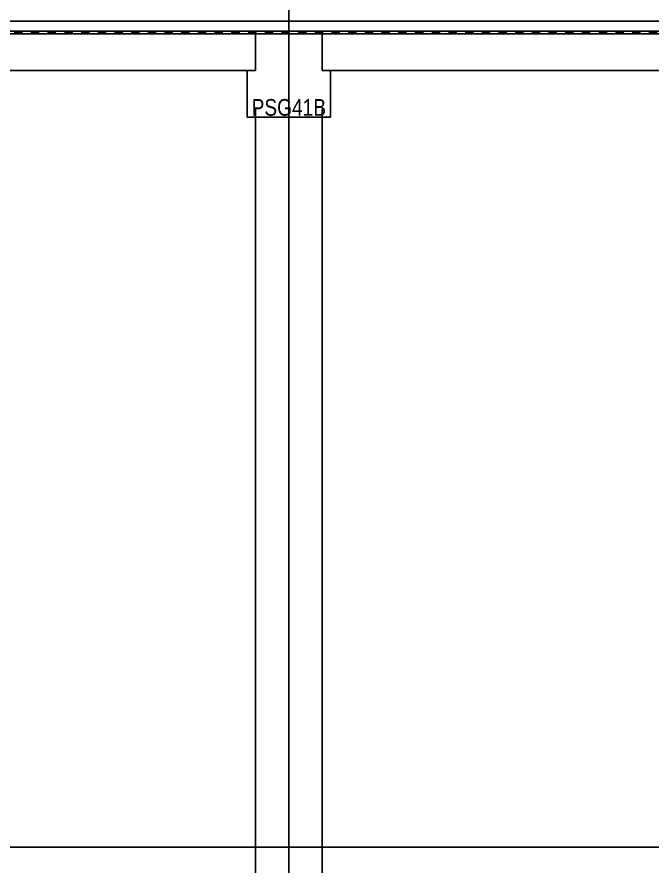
# Model space of a CAD drawing. Header units: millimetres. Extents: x 4754612 to 5801174, y 2368242 to 2777223.
# Drawn here: x 4957459 to 4965065, y 2451018 to 2461193 of the extents above; entities that cross this region are included whole.
import ezdxf
from ezdxf.enums import TextEntityAlignment as Align

# ---------------------------------------------------------------- set-up
doc = ezdxf.new("R2010")
doc.units = ezdxf.units.MM
doc.header["$LTSCALE"] = 1000
doc.linetypes.add('CEN', pattern=[6.2, 6, -0.1, 0, -0.1])
doc.linetypes.add('HIDDEN', pattern=[2, 1, -1])
doc.layers.get('DEFPOINTS').update_dxf_attribs({"color": 151})
for name, color, linetype in [('A-ELE-8', 8, 'Continuous'), ('A-FIN-4', 9, 'Continuous'), ('A-FIN-5', 8, 'Continuous'), ('A-중심선', 10, 'CEN'), ('CON', 2, 'Continuous')]:
    doc.layers.add(name, color=color, linetype=linetype)
doc.styles.add('A.NARROW', font='ARIALN.TTF')

# ---------------------------------------------------------------- blocks, each defined once
blk = doc.blocks.new('zw$CF19')
at = {"layer": 'CON'}
blk.add_lwpolyline([(-500, -1100), (-500, -440), (-400, -440), (-400, 0), (400, 0), (400, -440), (500, -440), (500, -1100)], close=True, dxfattribs=at)
at = {"layer": 'DEFPOINTS', "style": 'A.NARROW'}
for s, p in [('PSG1B', (-446, -722, 0)), ('PSG1C', (-446, -972, 0))]:
    blk.add_text(s, height=200, dxfattribs=at).set_placement(p, align=Align.MIDDLE_LEFT)

msp = doc.modelspace()

# ---------------------------------------------------------------- linework, layer by layer
at = {"layer": 'A-ELE-8'}
for p, q in [((4960315.782, 2460093.44), (4960315.782, 2451243.44)), ((4961115.782, 2460093.44), (4961115.782, 2451243.44))]:
    msp.add_line(p, q, dxfattribs=at)
at = {"layer": 'A-FIN-4'}
for p, q in [((5059345.782, 2461143.44), (4949965.782, 2461143.44)), ((5059915.782, 2461023.44), (4949965.782, 2461023.44))]:
    msp.add_line(p, q, dxfattribs=at)
at = {"layer": 'A-FIN-5', "linetype": 'HIDDEN', "ltscale": 0.1}
msp.add_line((5059926.343, 2461003.44), (4949965.782, 2461003.44), dxfattribs=at)
at = {"layer": 'A-중심선', "ltscale": 5}
for p, q in [((4960715.782, 2403989.231), (4960715.782, 2488921.61)), ((4863973.343, 2451243.44), (5174125.782, 2451243.44))]:
    msp.add_line(p, q, dxfattribs=at)
at = {"layer": 'CON'}
for p, q in [((4949965.782, 2460993.44), (5059915.782, 2460993.44)), ((4949965.782, 2460553.44), (4960315.782, 2460553.44)), ((4961215.782, 2460553.44), (4971215.782, 2460553.44)), ((4905615.782, 2451243.44), (5059815.782, 2451243.44))]:
    msp.add_line(p, q, dxfattribs=at)
msp.add_lwpolyline([(4960215.782, 2460553.44), (4960215.782, 2459993.44), (4961215.782, 2459993.44), (4961215.782, 2460553.44), (4961115.782, 2460553.44), (4961115.782, 2460993.44), (4960315.782, 2460993.44), (4960315.782, 2460553.44)], close=True, dxfattribs=at)

# ---------------------------------------------------------------- block references
msp.add_blockref('zw$CF19', (4960715.782, 2451243.44), dxfattribs=at)

# ---------------------------------------------------------------- texts
at = {"layer": 'DEFPOINTS', "style": 'A.NARROW'}
msp.add_text('PSG41B', height=200, dxfattribs=at).set_placement((4960269.309, 2460110.004, 0), align=Align.MIDDLE_LEFT)

doc.saveas('drawing.dxf')
